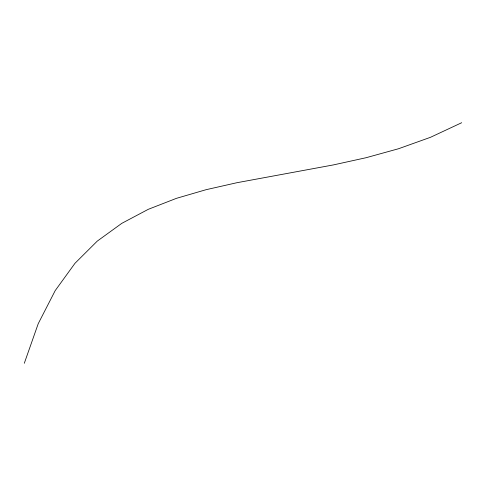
<?xml version="1.0" encoding="UTF-8"?>
<svg xmlns="http://www.w3.org/2000/svg" width="486" height="486" viewBox="0 0 486 486"><rect width="100%" height="100%" fill="white"/><g stroke="black" fill="none" stroke-linecap="round" stroke-linejoin="round"><path stroke-width="0.73" d="M24.3 363.285L38.224 323.7L55.204 290.604L74.972 263.309L97.255 241.123L121.786 223.353L148.279 209.32L176.473 198.331L206.094 189.692L236.87 182.724L333.384 164.918L366.049 157.725L398.502 148.752L430.481 137.307L461.7 122.715"/></g></svg>
